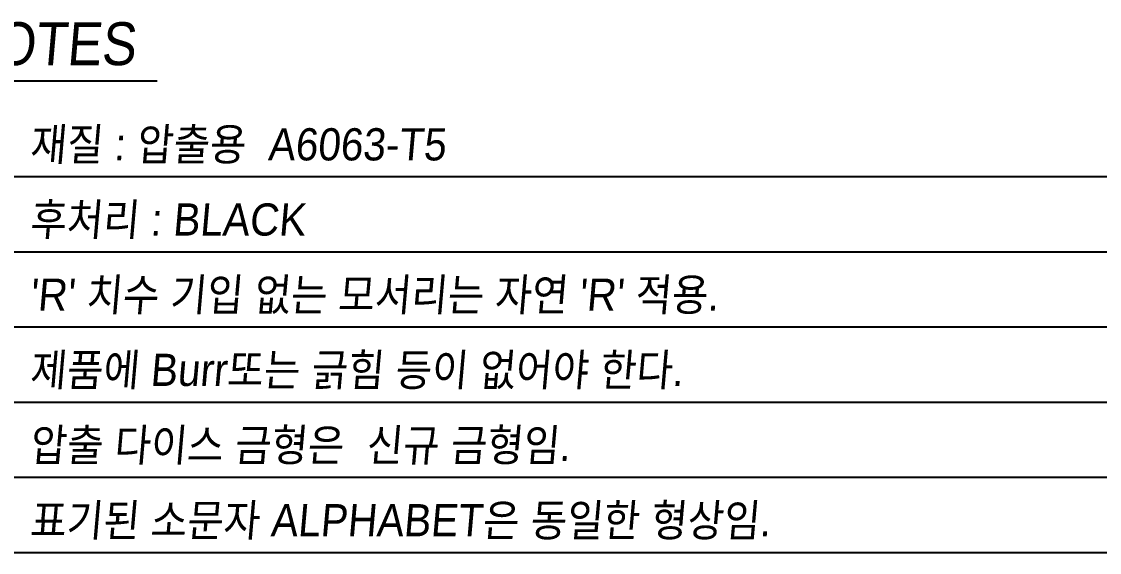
# Model space of a CAD drawing. Extents: x -425 to 6552, y -3049 to 3105.
# Drawn here: x 174.7 to 275, y -2806.3 to -2756.8 of the extents above; entities that cross this region are included whole.
import ezdxf

# ---------------------------------------------------------------- set-up
doc = ezdxf.new("R2010")
doc.units = 0
doc.layers.get('0').update_dxf_attribs({"linetype": 'CONTINUOUS'})
doc.layers.add('2', color=2, linetype='CONTINUOUS')
doc.styles.add('A', font='GOTHIC.TTF')
doc.styles.add('HANGUL1', font='arial.ttf', dxfattribs={"width": 0.8, "oblique": 5, "height": 2.5})

msp = doc.modelspace()

# ---------------------------------------------------------------- linework, layer by layer
for p, q in [((167.7, -2771.27), (292.78, -2771.27)), ((167.7, -2778.27), (292.78, -2778.27)), ((167.7, -2785.27), (292.78, -2785.27)), ((167.7, -2792.27), (292.78, -2792.27)), ((167.7, -2799.27), (292.78, -2799.27)), ((167.7, -2806.27), (292.78, -2806.27))]:
    msp.add_line(p, q)
at = {"layer": '2'}
msp.add_lwpolyline([(168.3, -2762.35), (187.3, -2762.35)], dxfattribs=at)

# ---------------------------------------------------------------- texts
at = {"oblique": 5, "width": 0.9}
for s, height, style, p in [('NOTES', 4, 'A', (168.7, -2760.9)), ('재질 : 압출용  A6063-T5', 3, 'HANGUL1', (175.42, -2769.77)), ('후처리 : BLACK', 3, 'HANGUL1', (175.42, -2776.77)), ("'R' 치수 기입 없는 모서리는 자연 'R' 적용.", 3, 'HANGUL1', (175.42, -2783.77)), ('제품에 Burr또는 긁힘 등이 없어야 한다.', 3, 'HANGUL1', (175.42, -2790.77)), ('압출 다이스 금형은  신규 금형임.', 3, 'HANGUL1', (175.42, -2797.77)), ('표기된 소문자 ALPHABET은 동일한 형상임.', 3, 'HANGUL1', (175.42, -2804.77))]:
    msp.add_text(s, height=height, dxfattribs=dict(at, style=style)).set_placement(p)

doc.saveas('drawing.dxf')
